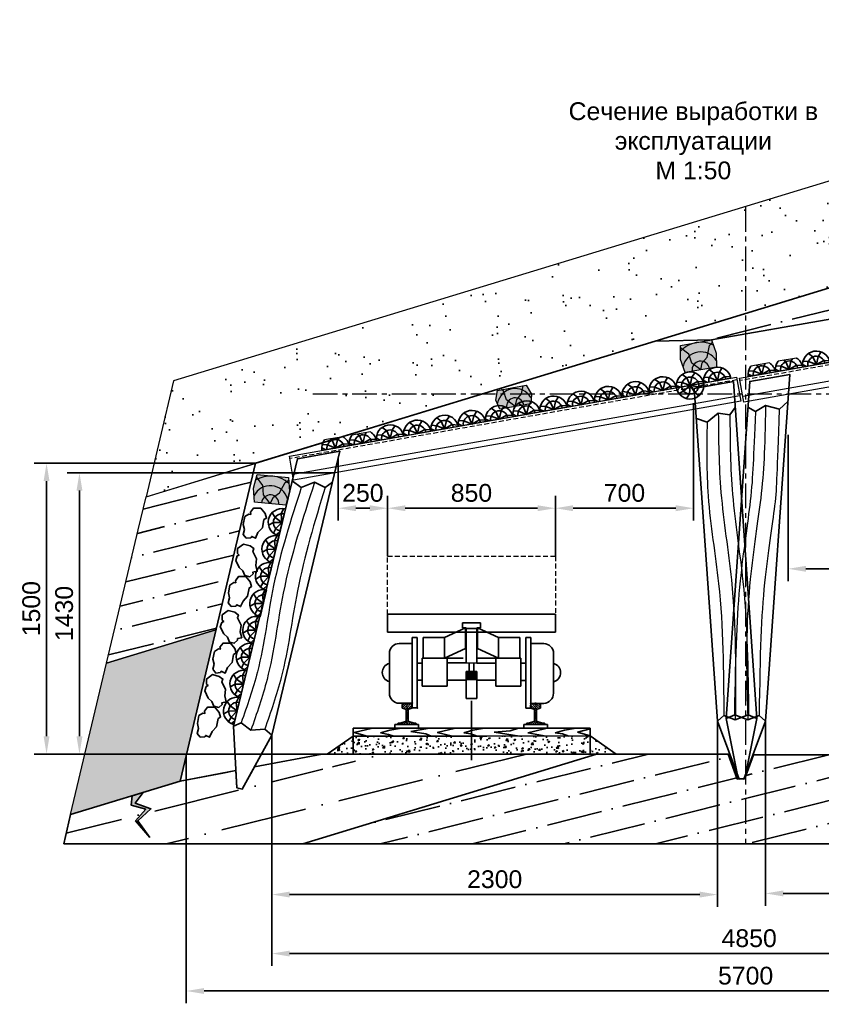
# Model space of a CAD drawing. Header units: inches. Extents: x -1850 to 56, y -982 to 275.
# Drawn here: x -1613.9 to -1532.6, y -651 to -551.3 of the extents above; entities that cross this region are included whole.
import ezdxf

# ---------------------------------------------------------------- set-up
doc = ezdxf.new("R2010")
doc.units = ezdxf.units.IN
doc.header["$MEASUREMENT"] = 0
for name, pattern in [('ACAD_ISO10W100', [18, 12, -3, 0, -3]), ('CENTERX2', [4, 2.5, -0.5, 0.5, -0.5]), ('DASHED', [0.75, 0.5, -0.25])]:
    doc.linetypes.add(name, pattern=pattern)
for name, color, linetype in [('ВАГОН', 7, 'Continuous'), ('Д_Распорка', 7, 'Continuous'), ('МЕТАЛЛ', 4, 'Continuous'), ('ОСЬ', 240, 'ACAD_ISO10W100'), ('РЕЛЬС', 7, 'Continuous'), ('ШПАЛА', 252, 'Continuous')]:
    doc.layers.add(name, color=color, linetype=linetype)
doc.layers.add('Размеры', color=7, linetype='Continuous', lineweight=15)
doc.styles.get("Standard").update_dxf_attribs({"font": 'ARIAL.TTF'})
doc.dimstyles.new('ISO-25', dxfattribs={"dimtxt": 2.5, "dimasz": 2.5, "dimexe": 1.25, "dimexo": 0, "dimtad": 1, "dimdec": 0, "dimtxsty": 'Standard', "dimcen": 2.5, "dimadec": 0, "dimazin": 0, "dimtfac": 1, "dimtdec": 0, "dimtmove": 0, "dimatfit": 3, "dimfxl": 0, "dimarcsym": 0})

# ---------------------------------------------------------------- blocks, each defined once
blk = doc.blocks.new('СВП27 - 2.6м')
at = {"color": 5, "linetype": 'DASHED', "lineweight": 15}
blk.add_line((232.6, -551.648), (180.6, -551.648), dxfattribs=at)
at = {"color": 5, "linetype": 'ByBlock', "lineweight": 15}
blk.add_line((232.6, -553.287), (180.6, -553.287), dxfattribs=at)
blk.add_lwpolyline([(232.6, -553.852), (180.6, -553.852), (180.6, -551.392), (232.6, -551.392)], close=True, dxfattribs=at)
blk = doc.blocks.new('ТТ -1.6-550')
at = {"color": 7}
blk.add_line((768.795, -213.277), (767.74, -213.261), dxfattribs=at)
at = {"layer": 'ВАГОН', "color": 7}
for p, q in [((759.762, -208.33), (759.762, -210.134)), ((759.762, -210.144), (759.762, -208.33)), ((759.762, -208.33), (776.761, -208.33)), ((768.272, -209.204), (767.347, -209.204)), ((767.347, -209.204), (767.347, -209.717)), ((768.263, -209.204), (769.188, -209.204)), ((769.188, -209.204), (769.188, -209.717)), ((776.761, -208.33), (776.761, -210.144)), ((776.761, -210.144), (776.761, -208.339)), ((776.761, -210.144), (759.762, -210.144)), ((765.527, -210.675), (767.668, -209.717)), ((767.347, -209.717), (767.74, -209.717)), ((767.668, -209.699), (767.668, -211.793)), ((767.74, -209.717), (767.74, -213.277)), ((767.74, -209.752), (768.272, -209.752)), ((768.795, -209.752), (768.263, -209.752)), ((769.188, -209.717), (768.795, -209.717)), ((768.795, -209.717), (768.795, -213.277)), ((770.996, -210.684), (768.867, -209.699)), ((768.867, -209.699), (768.867, -211.793)), ((762.762, -210.675), (762.262, -210.675)), ((762.262, -210.675), (762.262, -217.818)), ((762.766, -217.818), (762.766, -210.675)), ((763.371, -210.675), (765.527, -210.675)), ((763.371, -212.769), (763.371, -210.675)), ((765.514, -210.675), (765.514, -212.777)), ((773.153, -210.684), (770.996, -210.684)), ((771.01, -210.684), (771.01, -212.787)), ((773.153, -212.778), (773.153, -210.684)), ((773.757, -217.828), (773.757, -210.684)), ((773.762, -210.684), (774.261, -210.684)), ((774.261, -210.684), (774.261, -217.828)), ((762.262, -211.291), (760.943, -211.291)), ((767.668, -211.793), (765.527, -212.769)), ((768.867, -211.793), (770.996, -212.778)), ((774.261, -211.3), (775.58, -211.3)), ((759.943, -212.291), (759.943, -216.326)), ((762.757, -213.267), (763.262, -213.267)), ((763.27, -212.769), (763.27, -215.601)), ((763.27, -212.776), (763.378, -212.776)), ((767.431, -212.769), (763.371, -212.769)), ((765.79, -215.601), (765.79, -212.769)), ((765.829, -213.261), (767.74, -213.261)), ((768.795, -212.778), (773.153, -212.778)), ((770.733, -215.611), (770.733, -212.778)), ((773.264, -212.782), (773.154, -212.782)), ((773.253, -212.778), (773.253, -215.611)), ((776.58, -212.3), (776.58, -216.335)), ((768.272, -214.132), (767.74, -214.132)), ((767.74, -214.132), (767.74, -216.87)), ((768.02, -213.277), (768.02, -214.166)), ((768.263, -214.132), (768.795, -214.132)), ((768.515, -213.277), (768.515, -214.166)), ((770.694, -213.271), (768.795, -213.271)), ((768.795, -214.132), (768.795, -216.87)), ((773.766, -213.277), (773.262, -213.277)), ((762.757, -215.013), (763.262, -215.013)), ((765.829, -214.986), (767.74, -214.986)), ((770.694, -214.995), (768.795, -214.995)), ((773.766, -215.022), (773.262, -215.022)), ((763.27, -215.601), (765.79, -215.601)), ((773.253, -215.611), (770.733, -215.611)), ((767.74, -216.87), (768.272, -216.87)), ((768.795, -216.87), (768.263, -216.87)), ((760.943, -217.346), (762.262, -217.346)), ((762.262, -217.818), (762.766, -217.818)), ((774.261, -217.828), (773.757, -217.828)), ((775.58, -217.355), (774.261, -217.355))]:
    blk.add_line(p, q, dxfattribs=at)
for centre, radius, start, end in [((760.943, -212.291), 1, 90, 180), ((775.58, -212.3), 1, 0, 90), ((760.182, -214.226), 0.959, 105.46233, 254.53767), ((776.341, -214.235), 0.959, 285.46233, 74.53767), ((760.978, -216.311), 1.035, 180.80202, 268.06345), ((775.545, -216.321), 1.035, 271.93655, 359.19798)]:
    blk.add_arc(centre, radius, start, end, dxfattribs=at)
for p in [(762.262, -217.326), (762.766, -217.818), (774.261, -217.335)]:
    blk.add_point(p, dxfattribs=at)
for points in [[(767.766, -214.166), (768.299, -214.166), (767.766, -215.022), (768.299, -215.022)], [(768.795, -214.166), (768.263, -214.166), (768.795, -215.022), (768.263, -215.022)]]:
    blk.add_solid(points, dxfattribs=at)
at = {"layer": 'Размеры', "color": 7}
blk.add_point((762.262, -217.346), dxfattribs=at)
at = {"layer": 'РЕЛЬС', "color": 7, "linetype": 'Continuous'}
for p, q in [((762.262, -217.346), (761.238, -217.346)), ((775.285, -217.355), (774.261, -217.355))]:
    blk.add_line(p, q, dxfattribs=at)
blk = doc.blocks.new('pfnzu')
at = {"color": 7, "lineweight": 0}
blk.add_line((142694.1, -82404), (142694.1, -82544.3), dxfattribs=at)
at = {"layer": 'Д_Распорка', "color": 253}
for p, q in [((142679.9, -82432.8), (142686.9, -82404.5)), ((142654.7, -82457.4), (142634.8, -82439)), ((142694.1, -82474.1), (142654.7, -82457.4)), ((142694.1, -82474.1), (142679.9, -82432.8)), ((142652.6, -82484.3), (142632.2, -82504.2)), ((142694.1, -82474.1), (142652.6, -82484.3)), ((142671.5, -82511.2), (142664.9, -82537.2)), ((142694.1, -82474.1), (142671.5, -82511.2)), ((142694.1, -82524.6), (142681.4, -82542.8))]:
    blk.add_line(p, q, dxfattribs=at)
at = {"layer": 'Д_Распорка', "color": 7}
blk.add_arc((142695.6, -82474.1), 70.2, 91.2316, 268.7684, dxfattribs=at)
at = {"layer": 'Д_Распорка', "color": 253}
blk.add_arc((142695.6, -82474.1), 44.2, 91.9563, 268.0437, dxfattribs=at)
blk = doc.blocks.new('Левая стойка')
at = {"color": 22}
for points in [[(90.348, -628.209), (89.764, -628.21), (88, -622.216), (88, -594.365), (92, -592.631), (91.997, -622.206), (90.348, -628.209)], [(88, -596.665), (89.063, -597.098), (90.256, -596.273), (91.412, -596.532), (92, -595.836)], [(88, -622.216), (88.677, -621.695), (89.803, -622.219), (91.146, -621.796), (92, -622.216)]]:
    blk.add_lwpolyline(points, dxfattribs=at)
at = {"color": 22, "linetype": 'ByBlock', "lineweight": 15}
for points in [[(90.256, -596.273), (89.769, -607.93), (90.203, -616.827), (89.803, -622.219)], [(91.412, -596.532), (91.12, -607.389), (91.554, -616.286), (91.146, -621.796)], [(89.063, -597.098), (88.643, -607.406), (89.077, -616.303), (88.677, -621.695)]]:
    blk.add_spline(points, degree=3, dxfattribs=at)
blk = doc.blocks.new('средняя стйка правая')
at = {"color": 22}
for points in [[(197.055, -638.84), (196.472, -638.882), (194.291, -633.016), (191.934, -599.312), (195.896, -598.616), (198.282, -632.737), (197.055, -638.84)], [(192.148, -602.36), (193.238, -602.717), (194.371, -601.812), (195.542, -601.989), (196.08, -601.254)], [(194.291, -633.016), (194.931, -632.45), (196.09, -632.894), (197.401, -632.378), (198.282, -632.737)]]:
    blk.add_lwpolyline(points, dxfattribs=at)
at = {"color": 22, "linetype": 'ByBlock', "lineweight": 15}
for points in [[(194.371, -601.812), (194.641, -609.854), (195.694, -618.699), (196.09, -632.894)], [(193.238, -602.717), (193.342, -610.221), (194.396, -619.066), (194.931, -632.45)], [(195.542, -601.989), (195.812, -610.031), (196.865, -618.877), (197.44, -632.363)]]:
    blk.add_spline(points, degree=3, dxfattribs=at)
blk = doc.blocks.new('Средняя стойка левая')
at = {"color": 22}
for points in [[(193.456, -638.916), (194.04, -638.958), (196.221, -633.092), (198.682, -597.961), (194.622, -598.677), (192.23, -632.813), (193.456, -638.916)], [(198.489, -600.715), (197.631, -601.477), (196.231, -601.099), (195.227, -601.728), (194.441, -601.269)], [(196.221, -633.092), (195.581, -632.526), (194.422, -632.97), (193.111, -632.454), (192.23, -632.813)]]:
    blk.add_lwpolyline(points, dxfattribs=at)
at = {"color": 22, "linetype": 'ByBlock', "lineweight": 15}
for points, knots in [([(195.227, -601.728), (194.965, -606.524), (195.004, -609.402), (193.398, -619.405), (193.187, -625.89), (193.072, -632.439)], [0, 0, 0, 0, 10.861197, 19.768941, 30.31915, 30.31915, 30.31915, 30.31915]), ([(196.231, -601.099), (196.141, -605.729), (196.03, -609.247), (194.403, -619.377), (194.205, -625.993), (194.422, -632.97)], [0, 0, 0, 0, 10.861197, 19.768941, 30.707264, 30.707264, 30.707264, 30.707264]), ([(197.623, -601.475), (197.325, -608.215), (197.484, -609.773), (195.859, -619.549), (195.669, -625.991), (195.581, -632.526)], [0, 0, 0, 0, 10.317044, 19.224788, 29.640794, 29.640794, 29.640794, 29.640794])]:
    blk.add_open_spline(points, degree=3, knots=knots, dxfattribs=at)
blk = doc.blocks.new('Р24')
at = {"color": 7}
blk.add_lwpolyline([(-20.5, 65.1), (-4.9, 65.5), (10.7, 65.1)], dxfattribs=at)
at = {"layer": 'МЕТАЛЛ', "color": 7}
for p, q in [((-30.4, 53.5), (-18.8, 65.1)), ((-30.4, 44.2), (-30.4, 54.9)), ((-29.8, 42.6), (-7, 65.5)), ((-21.5, 39.5), (-4.9, 56.1)), ((-4.9, 56.1), (4.3, 65.3)), ((-4.9, 44.7), (14.6, 64.2)), ((-4.9, 33.2), (20.1, 58.2)), ((20.6, 44.2), (20.6, 54.9)), ((-12.9, 36.7), (-28.6, 41.8)), ((-12.9, 36.7), (-4.9, 44.7)), ((-10, 28.1), (-4.9, 33.2)), ((-10, -22.3), (-10, 32.7)), ((-10, 16.7), (-4.9, 21.8)), ((-10, 5.2), (-4.9, 10.3)), ((-4.9, 21.8), (0.2, 26.9)), ((-4.9, 10.3), (0.2, 15.4)), ((-4.9, -1.1), (0.2, 4)), ((0.2, -22.3), (0.2, 32.7)), ((3.2, 36.7), (18.9, 41.8)), ((13.4, 40), (20.6, 47.3)), ((-52.5, -38.8), (-52.5, -39.8)), ((-50.8, -41.5), (41, -41.5)), ((-49.5, -35.5), (-35.4, -33.6)), ((-45.2, -41.5), (-37.7, -33.9)), ((-35.4, -33.6), (-12.9, -26.3)), ((-33.7, -41.5), (-21.4, -29.1)), ((-22.3, -41.5), (-4.9, -24)), ((-10.8, -41.5), (-4.9, -35.5)), ((-10, -6.2), (-4.9, -1.1)), ((-10, -17.7), (-4.9, -12.6)), ((-4.9, -12.6), (0.2, -7.5)), ((-4.9, -24), (0.2, -18.9)), ((-4.9, -35.5), (4, -26.6)), ((0.6, -41.5), (12.7, -29.4)), ((25.6, -33.6), (3.2, -26.3)), ((12, -41.5), (21.3, -32.2)), ((23.5, -41.5), (30.7, -34.3)), ((39.8, -35.5), (25.6, -33.6)), ((34.9, -41.5), (40.7, -35.7)), ((42.7, -38.8), (42.7, -39.8))]:
    blk.add_line(p, q, dxfattribs=at)
for centre, radius, start, end in [((-20.2, 54.9), 10.2, 91.7413, 180), ((10.4, 54.9), 10.2, 0, 88.2587), ((-27.8, 44.2), 2.55, 180, 252), ((-14.2, 32.7), 4.25, 0, 72), ((4.5, 32.7), 4.25, 108, 180), ((18.1, 44.2), 2.55, 288, 360), ((-49.1, -38.8), 3.4, 97.44, 180), ((-50.8, -39.8), 1.7, 180, 270), ((-14.2, -22.3), 4.25, 288, 360), ((4.5, -22.3), 4.25, 180, 252), ((39.3, -38.8), 3.4, 0, 82.56), ((41, -39.8), 1.7, 270, 0)]:
    blk.add_arc(centre, radius, start, end, dxfattribs=at)
at = {"layer": 'ОСЬ', "color": 7}
blk.add_line((-4.9, -42.7), (-4.9, 69.3), dxfattribs=at)
blk = doc.blocks.new('Колея 600')
at = {"layer": 'РЕЛЬС', "linetype": 'Continuous'}
h = blk.add_hatch(dxfattribs=at)
h.set_pattern_fill('AR-CONC', scale=12, style=0)
h.paths.add_polyline_path([(1477.9, 8.3), (13.1, 8.3), (145.5, 98.3), (1345.5, 101)])
for p, q in [((744.8, 278.4), (744.8, -22.2)), ((284.8, 115), (324.9, 107.4)), ((324.9, 107.4), (352, 98.3)), ((513.8, 110.3), (541.5, 98.3)), ((705.8, 115), (742, 111.2)), ((742, 111.2), (774.1, 98.3)), ((1030.2, 115), (1124.1, 98.3)), ((1169.5, 115), (1205.7, 111.2)), ((1205.7, 111.2), (1237.8, 98.3))]:
    blk.add_line(p, q)
at = {"layer": 'РЕЛЬС', "color": 0, "linetype": 'Continuous'}
for p, q in [((356.7, 140.7), (356.7, 158)), ((356.7, 158), (477, 158)), ((477, 158), (477, 140.7)), ((1009.8, 140.7), (1009.8, 158)), ((1009.8, 158), (1130.1, 158)), ((1130.1, 158), (1130.1, 140.7))]:
    blk.add_line(p, q, dxfattribs=at)
at = {"layer": 'РЕЛЬС', "color": 7, "linetype": 'Continuous'}
blk.add_lwpolyline([(1477.9, 8.3), (13.1, 8.3), (145.5, 98.3), (1345.5, 101), (1477.9, 8.3)], dxfattribs=at)
at = {"layer": 'ШПАЛА', "color": 0}
for p, q in [((145.5, 140), (145.5, 8.3)), ((145.5, 140), (1345.5, 139.7)), ((243.7, 138.7), (150.7, 117.3)), ((150.7, 117.3), (216, 98.3)), ((331.2, 128.8), (284.8, 115)), ((390.5, 138.7), (331.2, 128.8)), ((484.7, 130.4), (437.6, 122.2)), ((437.6, 122.2), (513.8, 110.3)), ((531.9, 138.7), (484.7, 130.4)), ((664.6, 138.7), (571.7, 117.3)), ((571.7, 117.3), (649.1, 98.3)), ((752.2, 128.8), (705.8, 115)), ((811.4, 138.7), (752.2, 128.8)), ((815.6, 98.3), (1345.5, 101)), ((940.1, 126.3), (860.3, 118.9)), ((860.3, 118.9), (988.5, 98.3)), ((982.9, 138.7), (940.1, 126.3)), ((1066.4, 123.9), (1030.2, 115)), ((1128.3, 138.7), (1066.4, 123.9)), ((1215.9, 128.8), (1169.5, 115)), ((1275.1, 138.7), (1215.9, 128.8)), ((1345.5, 135.5), (1281.4, 119.2)), ((1281.4, 119.2), (1345.5, 101)), ((1345.5, 5.6), (1345.5, 139.7)), ((145.5, 98.3), (823.1, 98.3)), ((145.5, 8.3), (1477.9, 8.3))]:
    blk.add_line(p, q, dxfattribs=at)
blk.add_blockref('Р24', (423.6, 199.4))
at = {"xscale": -1}
blk.add_blockref('Р24', (1064.8, 199.4), dxfattribs=at)
blk = doc.blocks.new('*D221')
at = {"color": 0, "linetype": 'ByBlock', "lineweight": -2}
for p, q in [((-1545.65, -590.198), (-1545.65, -602.078)), ((-1559.656, -605.691), (-1559.656, -599.578)), ((-1557.856, -600.828), (-1547.45, -600.828))]:
    blk.add_line(p, q, dxfattribs=at)
at = {"color": 0, "linetype": 'ByBlock'}
for points in [[(-1557.856, -600.528), (-1557.856, -601.128), (-1559.656, -600.828)], [(-1547.45, -600.528), (-1547.45, -601.128), (-1545.65, -600.828)]]:
    blk.add_solid(points, dxfattribs=at)
at = {"layer": 'Defpoints', "color": 0, "linetype": 'ByBlock'}
for p in [(-1545.65, -590.198), (-1545.65, -600.828), (-1559.656, -605.691)]:
    blk.add_point(p, dxfattribs=at)
at = {"color": 0, "linetype": 'ByBlock', "lineweight": 15, "insert": (-1552.653, -599.284), "char_height": 1.8, "attachment_point": 5}
blk.add_mtext('700', dxfattribs=at)
blk = doc.blocks.new('*D222')
at = {"color": 0, "linetype": 'ByBlock', "lineweight": -2}
for p, q in [((-1576.655, -605.691), (-1576.655, -599.578)), ((-1559.656, -605.691), (-1559.656, -599.578)), ((-1561.456, -600.828), (-1574.855, -600.828))]:
    blk.add_line(p, q, dxfattribs=at)
at = {"color": 0, "linetype": 'ByBlock'}
for points in [[(-1574.855, -600.528), (-1574.855, -601.128), (-1576.655, -600.828)], [(-1561.456, -600.528), (-1561.456, -601.128), (-1559.656, -600.828)]]:
    blk.add_solid(points, dxfattribs=at)
at = {"layer": 'Defpoints', "color": 0, "linetype": 'ByBlock'}
for p in [(-1576.655, -600.828), (-1576.655, -605.691), (-1559.656, -605.691)]:
    blk.add_point(p, dxfattribs=at)
at = {"color": 0, "linetype": 'ByBlock', "lineweight": 15, "insert": (-1568.156, -599.284), "char_height": 1.8, "attachment_point": 5}
blk.add_mtext('850', dxfattribs=at)
blk = doc.blocks.new('*D211')
at = {"color": 0, "linetype": 'ByBlock', "lineweight": -2}
for p, q in [((-1581.655, -595.703), (-1581.655, -602.078)), ((-1576.655, -604.631), (-1576.655, -599.578)), ((-1578.455, -600.828), (-1579.855, -600.828))]:
    blk.add_line(p, q, dxfattribs=at)
at = {"color": 0, "linetype": 'ByBlock'}
for points in [[(-1579.855, -600.528), (-1579.855, -601.128), (-1581.655, -600.828)], [(-1578.455, -600.528), (-1578.455, -601.128), (-1576.655, -600.828)]]:
    blk.add_solid(points, dxfattribs=at)
at = {"layer": 'Defpoints', "color": 0, "linetype": 'ByBlock'}
for p in [(-1581.655, -595.703), (-1581.655, -600.828), (-1576.655, -604.631)]:
    blk.add_point(p, dxfattribs=at)
at = {"color": 0, "linetype": 'ByBlock', "lineweight": 15, "insert": (-1579.155, -599.284), "char_height": 1.8, "attachment_point": 5}
blk.add_mtext('250', dxfattribs=at)
blk = doc.blocks.new('*D212')
at = {"color": 0, "linetype": 'ByBlock', "lineweight": -2}
for p, q in [((-1536.066, -593.387), (-1536.066, -608.216)), ((-1522.066, -602.234), (-1522.066, -608.216)), ((-1523.866, -606.966), (-1534.266, -606.966))]:
    blk.add_line(p, q, dxfattribs=at)
at = {"color": 0}
for points in [[(-1534.266, -606.666), (-1534.266, -607.266), (-1536.066, -606.966)], [(-1523.866, -606.666), (-1523.866, -607.266), (-1522.066, -606.966)]]:
    blk.add_solid(points, dxfattribs=at)
at = {"layer": 'Defpoints', "color": 0}
for p in [(-1536.066, -593.387), (-1522.066, -602.234), (-1536.066, -606.966)]:
    blk.add_point(p, dxfattribs=at)
at = {"color": 0, "insert": (-1529.066, -605.422), "char_height": 1.8, "attachment_point": 5}
blk.add_mtext('700', dxfattribs=at)
blk = doc.blocks.new('pfnzu 2')
at = {"color": 7, "lineweight": 0}
for p, q in [((-92.146, -593.903), (-94.052, -593.903)), ((-91.696, -594.903), (-94.502, -594.903))]:
    blk.add_line(p, q, dxfattribs=at)
at = {"layer": 'Д_Распорка', "color": 253}
for p, q in [((-93.303, -594.074), (-93.469, -593.903)), ((-92.765, -594.116), (-92.568, -593.903)), ((-94.109, -594.903), (-94.473, -594.651)), ((-93.84, -594.452), (-94.361, -594.319)), ((-93.099, -594.903), (-93.84, -594.452)), ((-93.099, -594.903), (-93.303, -594.074)), ((-93.099, -594.903), (-92.765, -594.116)), ((-93.099, -594.903), (-92.273, -594.62)), ((-92.273, -594.62), (-91.707, -594.759))]:
    blk.add_line(p, q, dxfattribs=at)
at = {"layer": 'Д_Распорка', "color": 7}
for start, end in [(132.76087, 178.7684), (1.2316, 47.23913)]:
    blk.add_arc((-93.099, -594.933), 1.403, start, end, dxfattribs=at)
at = {"layer": 'Д_Распорка', "color": 253}
blk.add_arc((-93.099, -594.933), 0.883, 1.95631, 178.04369, dxfattribs=at)
blk = doc.blocks.new('*D215')
at = {"color": 0, "linetype": 'ByBlock', "lineweight": -2}
for p, q in [((-1483.701, -619.071), (-1483.701, -650.988)), ((-1597.051, -625.823), (-1597.051, -650.988)), ((-1595.251, -649.738), (-1485.501, -649.738))]:
    blk.add_line(p, q, dxfattribs=at)
at = {"color": 0, "linetype": 'ByBlock'}
for points in [[(-1595.251, -649.438), (-1595.251, -650.038), (-1597.051, -649.738)], [(-1485.501, -649.438), (-1485.501, -650.038), (-1483.701, -649.738)]]:
    blk.add_solid(points, dxfattribs=at)
at = {"layer": 'Defpoints', "color": 0, "linetype": 'ByBlock'}
for p in [(-1483.701, -619.071), (-1597.051, -625.823), (-1483.701, -649.738)]:
    blk.add_point(p, dxfattribs=at)
at = {"color": 0, "linetype": 'ByBlock', "lineweight": 15, "insert": (-1540.376, -648.194), "char_height": 1.8, "attachment_point": 5}
blk.add_mtext('5700', dxfattribs=at)
blk = doc.blocks.new('*D216')
at = {"color": 0, "linetype": 'ByBlock', "lineweight": -2}
for p, q in [((-1491.659, -618.205), (-1491.659, -641.101)), ((-1538.367, -622.401), (-1538.367, -641.101)), ((-1493.459, -639.851), (-1536.567, -639.851))]:
    blk.add_line(p, q, dxfattribs=at)
at = {"color": 0, "linetype": 'ByBlock'}
for points in [[(-1536.567, -639.551), (-1536.567, -640.151), (-1538.367, -639.851)], [(-1493.459, -639.551), (-1493.459, -640.151), (-1491.659, -639.851)]]:
    blk.add_solid(points, dxfattribs=at)
at = {"layer": 'Defpoints', "color": 0, "linetype": 'ByBlock'}
for p in [(-1491.659, -618.205), (-1538.367, -622.401), (-1538.367, -639.851)]:
    blk.add_point(p, dxfattribs=at)
at = {"color": 0, "linetype": 'ByBlock', "lineweight": 15, "insert": (-1515.013, -638.307), "char_height": 1.8, "attachment_point": 5}
blk.add_mtext('2350', dxfattribs=at)
blk = doc.blocks.new('*D217')
at = {"color": 0, "linetype": 'ByBlock', "lineweight": -2}
for p, q in [((-1543.225, -622.401), (-1543.225, -641.219)), ((-1588.375, -623.835), (-1588.375, -641.219)), ((-1545.025, -639.969), (-1586.575, -639.969))]:
    blk.add_line(p, q, dxfattribs=at)
at = {"color": 0, "linetype": 'ByBlock'}
for points in [[(-1586.575, -639.669), (-1586.575, -640.269), (-1588.375, -639.969)], [(-1545.025, -639.669), (-1545.025, -640.269), (-1543.225, -639.969)]]:
    blk.add_solid(points, dxfattribs=at)
at = {"layer": 'Defpoints', "color": 0, "linetype": 'ByBlock'}
for p in [(-1543.225, -622.401), (-1588.375, -623.835), (-1588.375, -639.969)]:
    blk.add_point(p, dxfattribs=at)
at = {"color": 0, "linetype": 'ByBlock', "lineweight": 15, "insert": (-1565.8, -638.425), "char_height": 1.8, "attachment_point": 5}
blk.add_mtext('2300', dxfattribs=at)
blk = doc.blocks.new('*D208')
at = {"color": 0, "linetype": 'ByBlock', "lineweight": -2}
for p, q in [((-1491.659, -620.507), (-1491.659, -647.196)), ((-1588.375, -623.835), (-1588.375, -647.196)), ((-1586.575, -645.946), (-1493.459, -645.946))]:
    blk.add_line(p, q, dxfattribs=at)
at = {"color": 0, "linetype": 'ByBlock'}
for points in [[(-1586.575, -645.646), (-1586.575, -646.246), (-1588.375, -645.946)], [(-1493.459, -645.646), (-1493.459, -646.246), (-1491.659, -645.946)]]:
    blk.add_solid(points, dxfattribs=at)
at = {"layer": 'Defpoints', "color": 0, "linetype": 'ByBlock'}
for p in [(-1491.659, -620.507), (-1588.375, -623.835), (-1491.659, -645.946)]:
    blk.add_point(p, dxfattribs=at)
at = {"color": 0, "linetype": 'ByBlock', "lineweight": 15, "insert": (-1540.017, -644.401), "char_height": 1.8, "attachment_point": 5}
blk.add_mtext('4850', dxfattribs=at)
blk = doc.blocks.new('*D218')
at = {"color": 0, "linetype": 'ByBlock', "lineweight": -2}
for p, q in [((-1582.024, -597.245), (-1609.122, -597.245)), ((-1607.872, -623.934), (-1607.872, -599.045)), ((-1583.294, -625.734), (-1609.122, -625.734))]:
    blk.add_line(p, q, dxfattribs=at)
at = {"color": 0, "linetype": 'ByBlock'}
for points in [[(-1608.172, -599.045), (-1607.572, -599.045), (-1607.872, -597.245)], [(-1608.172, -623.934), (-1607.572, -623.934), (-1607.872, -625.734)]]:
    blk.add_solid(points, dxfattribs=at)
at = {"layer": 'Defpoints', "color": 0, "linetype": 'ByBlock'}
for p in [(-1607.872, -597.245), (-1582.024, -597.245), (-1583.294, -625.734)]:
    blk.add_point(p, dxfattribs=at)
at = {"color": 0, "linetype": 'ByBlock', "lineweight": 15, "insert": (-1609.417, -611.49), "char_height": 1.8, "attachment_point": 5, "rotation": 90}
blk.add_mtext('1430', dxfattribs=at)
blk = doc.blocks.new('*D219')
at = {"color": 0, "linetype": 'ByBlock', "lineweight": -2}
for p, q in [((-1590.034, -596.273), (-1612.455, -596.273)), ((-1611.205, -623.934), (-1611.205, -598.073)), ((-1582.791, -625.734), (-1612.455, -625.734))]:
    blk.add_line(p, q, dxfattribs=at)
at = {"color": 0, "linetype": 'ByBlock'}
for points in [[(-1611.505, -598.073), (-1610.905, -598.073), (-1611.205, -596.273)], [(-1611.505, -623.934), (-1610.905, -623.934), (-1611.205, -625.734)]]:
    blk.add_solid(points, dxfattribs=at)
at = {"layer": 'Defpoints', "color": 0, "linetype": 'ByBlock'}
for p in [(-1611.205, -596.273), (-1590.034, -596.273), (-1582.791, -625.734)]:
    blk.add_point(p, dxfattribs=at)
at = {"color": 0, "linetype": 'ByBlock', "lineweight": 15, "insert": (-1612.749, -611.003), "char_height": 1.8, "attachment_point": 5, "rotation": 90}
blk.add_mtext('1500', dxfattribs=at)
blk = doc.blocks.new('S ш.бруса')
at = {"linetype": 'ByBlock', "lineweight": 15}
blk.add_hatch(color=254, dxfattribs=at).paths.add_polyline_path([(3323.214, -1143.742), (3323.447, -1142.342), (3326.647, -1142.342), (3326.88, -1143.742), (3326.647, -1145.142), (3323.447, -1145.142)])
at = {"color": 7, "linetype": 'ByBlock', "lineweight": 15}
for points in [[(3323.214, -1143.742), (3323.447, -1142.342), (3326.647, -1142.342), (3326.88, -1143.742), (3326.647, -1145.142), (3323.447, -1145.142), (3323.214, -1143.742)], [(3325.047, -1145.142), (3324.281, -1144.319), (3324.13, -1143.38), (3323.408, -1142.575)], [(3325.047, -1145.142), (3325.314, -1144.471), (3325.891, -1143.975), (3326.34, -1142.862), (3326.688, -1142.591)]]:
    blk.add_lwpolyline(points, dxfattribs=at)
for radius, start, end in [(2.8, 52.7386, 127.2614), (1.824, 20.62921, 159.37079), (0.883, 0, 180)]:
    blk.add_arc((3325.047, -1145.142), radius, start, end, dxfattribs=at)
blk = doc.blocks.new('Расклинка')
at = {"linetype": 'ByBlock', "lineweight": 15}
blk.add_hatch(color=254, dxfattribs=at).paths.add_polyline_path([(-85.966, -572.832), (-85.628, -571.866), (-82.668, -571.866), (-82.299, -572.832), (-82.533, -573.798), (-85.733, -573.798)])
at = {"color": 7, "linetype": 'ByBlock', "lineweight": 15}
for points in [[(-85.966, -572.832), (-85.628, -571.866), (-82.668, -571.866), (-82.299, -572.832), (-82.533, -573.798), (-85.733, -573.798), (-85.966, -572.832)], [(-84.133, -573.798), (-84.898, -572.975), (-85.049, -572.036), (-85.201, -571.866)], [(-84.133, -573.798), (-83.866, -573.127), (-83.289, -572.631), (-82.98, -571.866)]]:
    blk.add_lwpolyline(points, dxfattribs=at)
for radius, start, end in [(1.824, 20.62921, 159.37079), (0.883, 0, 180)]:
    blk.add_arc((-84.133, -573.798), radius, start, end, dxfattribs=at)

msp = doc.modelspace()

# ---------------------------------------------------------------- hatches: boundary and pattern name
h = msp.add_hatch()
h.set_pattern_fill('AR-SAND', color=256, scale=0.1, angle=315, style=0)
h.set_pattern_definition([(352.5, (-285413.106, 280094.1656), (3.34753489, 3.573813487), [0, -3.8608, 0, -4.318, 0, -4.1275]), (322.5, (-285413.106, 280094.1656), (8.24732851, 1.89010928), [0, -2.0828, 0, -3.4798, 0, -1.3335]), (282.5, (-285415.315, 280096.3747), (5.60332312, -5.58299826), [0, -1.27, 0, -4.572, 0, -5.969]), (272.5, (-285415.315, 280096.375), (6.97550782, -3.82281109), [0, -0.635, 0, -2.9972, 0, -3.429])])
h.paths.add_polyline_path([(-1601.117, -599.661), (-1477.564, -561.887), (-1478.281, -551.331), (-1598.332, -587.936)])
h = msp.add_hatch()
h.set_pattern_fill('ANSI36', color=256, scale=18, angle=329, style=0)
h.set_pattern_definition([(14, (-1728.454, 12.5707), (3.276215, 3.135733), [5.625, -1.125, 0, -1.125])])
h.paths.add_polyline_path([(-1477.564, -561.887), (-1476.523, -577.207), (-1486.342, -580.209), (-1486.649, -575.686), (-1515.881, -579.851), (-1531.439, -581.613), (-1543.827, -583.775), (-1549.536, -583.894)])
h = msp.add_hatch()
h.set_pattern_fill('ANSI36', color=256, scale=18, angle=329, style=0)
h.set_pattern_definition([(14, (-1737.4887, 9.8125), (3.276215, 3.135733), [5.625, -1.125, 0, -1.125])])
h.paths.add_polyline_path([(-1601.117, -599.661), (-1590.034, -596.273), (-1594.04, -613.136), (-1605.123, -616.525), (-1603.573, -609.999), (-1601.918, -603.031)])
h = msp.add_hatch()
h.set_pattern_fill('ANSI36', color=256, scale=18, angle=329, style=0)
h.set_pattern_definition([(14, (-1445.4493, 12.5707), (3.276215, 3.135733), [5.625, -1.125, 0, -1.125])])
h.paths.add_polyline_path([(-1585.254, -634.832), (-1555.494, -625.734), (-1542.16, -625.734), (-1541.218, -628.267), (-1540.461, -628.225), (-1539.568, -625.823), (-1521.997, -625.823), (-1490.875, -620.37), (-1489.539, -624.063), (-1488.947, -624.022), (-1488.088, -619.879), (-1483.701, -619.071), (-1484.719, -604.096), (-1474.9, -601.094), (-1472.607, -634.832), (-1500.258, -634.832), (-1518.432, -634.832), (-1544.776, -634.832)])
for color, points in [(253, [(-1605.123, -616.525), (-1594.04, -613.136), (-1597.685, -628.492), (-1597.712, -628.492), (-1608.769, -631.874)]), (256, [(-1600.727, -634.186), (-1601.965, -632.485), (-1600.634, -631.288), (-1602.216, -630.719), (-1601.418, -629.624), (-1602.538, -629.965), (-1602.622, -630.902), (-1601.164, -631.328), (-1602.188, -632.489)])]:
    msp.add_hatch(color=color).paths.add_polyline_path(points)
h = msp.add_hatch()
h.set_pattern_fill('ANSI36', color=256, scale=1.1, angle=329, style=0)
h.set_pattern_definition([(14, (-285459.1147, 280081.285), (5.085413972, 4.86735421), [8.73125, -1.74625, 0, -1.74625])])
h.paths.add_polyline_path([(-1583.294, -625.734), (-1583.196, -627.614), (-1582.628, -627.749), (-1581.52, -625.734), (-1555.494, -625.734), (-1585.254, -634.832), (-1609.472, -634.832), (-1608.769, -631.874), (-1597.712, -628.492)])

# ---------------------------------------------------------------- linework, layer by layer
at = {"color": 7, "linetype": 'CENTERX2', "lineweight": 15}
for p, q in [((-1540.376, -570.315), (-1540.376, -634.832)), ((-1485.726, -589.276), (-1584.383, -589.276))]:
    msp.add_line(p, q, dxfattribs=at)
at = {"color": 5, "linetype": 'ByBlock', "lineweight": 15}
for p, q in [((-1586.599, -595.554), (-1541.297, -587.566)), ((-1541.297, -587.566), (-1540.87, -589.989)), ((-1540.968, -589.432), (-1586.269, -597.42)), ((-1540.87, -589.989), (-1586.171, -597.977)), ((-1586.171, -597.977), (-1586.599, -595.554))]:
    msp.add_line(p, q, dxfattribs=at)
at = {"color": 5, "linetype": 'DASHED', "lineweight": 15}
msp.add_line((-1541.253, -587.818), (-1586.554, -595.806), dxfattribs=at)
at = {"color": 7, "lineweight": 0}
for points in [[(-1478.281, -551.331), (-1598.332, -587.936), (-1601.117, -599.661), (-1601.117, -599.661), (-1601.117, -599.661)], [(-1601.117, -599.661), (-1477.564, -561.887)], [(-1601.117, -599.661), (-1590.034, -596.273), (-1590.034, -596.273), (-1590.034, -596.273), (-1590.034, -596.273), (-1590.034, -596.273), (-1590.034, -596.273), (-1590.034, -596.273), (-1590.034, -596.273), (-1590.034, -596.273), (-1590.034, -596.273), (-1590.034, -596.273), (-1590.034, -596.273), (-1590.034, -596.273), (-1590.034, -596.273), (-1590.034, -596.273), (-1590.034, -596.273), (-1594.04, -613.136), (-1605.123, -616.525), (-1603.573, -609.999), (-1603.573, -609.999), (-1603.573, -609.999), (-1603.573, -609.999), (-1601.918, -603.031), (-1601.117, -599.661)], [(-1605.123, -616.525), (-1594.04, -613.136), (-1594.04, -613.136), (-1594.04, -613.136), (-1594.04, -613.136), (-1594.04, -613.136), (-1594.04, -613.136), (-1594.04, -613.136), (-1597.685, -628.492), (-1597.712, -628.492), (-1608.769, -631.874), (-1608.769, -631.874), (-1608.769, -631.874), (-1608.769, -631.874), (-1605.123, -616.525), (-1605.123, -616.525), (-1605.123, -616.525), (-1605.123, -616.525)]]:
    msp.add_lwpolyline(points, dxfattribs=at)
for points in [[(-1477.564, -561.887), (-1476.523, -577.207), (-1486.342, -580.209), (-1486.649, -575.686), (-1515.881, -579.851), (-1531.439, -581.613), (-1543.827, -583.775), (-1549.536, -583.894), (-1477.564, -561.887), (-1477.564, -561.887)], [(-1531.439, -581.613), (-1543.827, -583.775), (-1543.827, -583.775), (-1543.827, -583.775), (-1549.536, -583.894), (-1590.035, -596.277), (-1597.685, -628.492), (-1592.032, -627.405)], [(-1590.521, -603.819), (-1590.975, -603.863), (-1591.287, -603.477), (-1591.159, -602.975), (-1591.271, -602.467), (-1591.11, -601.682), (-1590.725, -601.42), (-1590.517, -601.455), (-1590.559, -601.238), (-1590.248, -600.825), (-1589.499, -600.825), (-1589.063, -601.37), (-1588.921, -601.822), (-1589.179, -601.987), (-1589.333, -602.81), (-1589.788, -603.299), (-1590.029, -603.869), (-1590.424, -603.682), (-1590.521, -603.819)], [(-1585.254, -634.832), (-1555.494, -625.734), (-1542.16, -625.734), (-1541.218, -628.267), (-1540.461, -628.225), (-1539.568, -625.823), (-1521.997, -625.823), (-1490.875, -620.37), (-1489.539, -624.063), (-1488.947, -624.022), (-1488.088, -619.879), (-1483.701, -619.071), (-1484.719, -604.096), (-1474.9, -601.094), (-1472.607, -634.832), (-1500.258, -634.832), (-1518.432, -634.832), (-1544.776, -634.832), (-1585.254, -634.832)], [(-1590.289, -607.471), (-1590.627, -607.777), (-1591.107, -607.654), (-1591.304, -607.175), (-1591.697, -606.834), (-1592.036, -606.108), (-1591.884, -605.668), (-1591.696, -605.572), (-1591.859, -605.423), (-1591.856, -604.906), (-1591.255, -604.459), (-1590.58, -604.636), (-1590.196, -604.914), (-1590.305, -605.2), (-1589.937, -605.953), (-1590.011, -606.616), (-1589.864, -607.218), (-1590.292, -607.304), (-1590.289, -607.471)], [(-1592.032, -610.75), (-1592.487, -610.794), (-1592.798, -610.408), (-1592.671, -609.906), (-1592.783, -609.398), (-1592.621, -608.613), (-1592.237, -608.351), (-1592.029, -608.386), (-1592.071, -608.169), (-1591.76, -607.756), (-1591.01, -607.756), (-1590.575, -608.301), (-1590.432, -608.753), (-1590.69, -608.918), (-1590.845, -609.741), (-1591.299, -610.23), (-1591.541, -610.8), (-1591.936, -610.613), (-1592.032, -610.75)], [(-1591.853, -614.204), (-1592.191, -614.51), (-1592.671, -614.387), (-1592.868, -613.908), (-1593.261, -613.567), (-1593.6, -612.84), (-1593.449, -612.4), (-1593.26, -612.305), (-1593.424, -612.155), (-1593.421, -611.638), (-1592.819, -611.191), (-1592.144, -611.369), (-1591.76, -611.647), (-1591.869, -611.933), (-1591.502, -612.686), (-1591.575, -613.349), (-1591.429, -613.951), (-1591.857, -614.037), (-1591.853, -614.204)], [(-1593.597, -617.482), (-1594.051, -617.526), (-1594.363, -617.141), (-1594.235, -616.639), (-1594.347, -616.131), (-1594.186, -615.346), (-1593.801, -615.083), (-1593.593, -615.119), (-1593.635, -614.901), (-1593.324, -614.488), (-1592.575, -614.489), (-1592.139, -615.033), (-1591.997, -615.486), (-1592.255, -615.65), (-1592.409, -616.474), (-1592.864, -616.962), (-1593.105, -617.532), (-1593.5, -617.346), (-1593.597, -617.482)], [(-1593.429, -620.701), (-1593.767, -621.007), (-1594.247, -620.884), (-1594.444, -620.405), (-1594.838, -620.064), (-1595.176, -619.337), (-1595.025, -618.897), (-1594.836, -618.802), (-1595, -618.652), (-1594.997, -618.136), (-1594.395, -617.688), (-1593.721, -617.866), (-1593.336, -618.144), (-1593.445, -618.43), (-1593.078, -619.183), (-1593.151, -619.846), (-1593.005, -620.448), (-1593.433, -620.534), (-1593.429, -620.701)], [(-1595.173, -623.979), (-1595.627, -624.023), (-1595.939, -623.638), (-1595.811, -623.136), (-1595.923, -622.628), (-1595.762, -621.843), (-1595.377, -621.58), (-1595.169, -621.616), (-1595.211, -621.398), (-1594.9, -620.985), (-1594.151, -620.986), (-1593.715, -621.53), (-1593.573, -621.983), (-1593.831, -622.147), (-1593.985, -622.971), (-1594.44, -623.459), (-1594.681, -624.029), (-1595.076, -623.843), (-1595.173, -623.979)], [(-1609.472, -634.832), (-1608.769, -631.874), (-1597.685, -628.492), (-1593.354, -627.658), (-1592.032, -627.405), (-1591.942, -629.146), (-1591.374, -629.281), (-1590.145, -627.044), (-1583.294, -625.734), (-1555.494, -625.734), (-1585.254, -634.832), (-1609.472, -634.832)], [(-1592.032, -627.405), (-1591.942, -629.146), (-1591.374, -629.281), (-1590.145, -627.044), (-1583.294, -625.734), (-1542.16, -625.734), (-1541.539, -627.402), (-1541.218, -628.267), (-1540.461, -628.225), (-1539.568, -625.823), (-1521.997, -625.823)], [(-1600.727, -634.186), (-1601.965, -632.485), (-1600.634, -631.288), (-1602.216, -630.719), (-1601.418, -629.624), (-1602.538, -629.965), (-1602.622, -630.902), (-1601.164, -631.328), (-1602.188, -632.489), (-1600.727, -634.186)]]:
    msp.add_lwpolyline(points)
at = {"color": 7, "linetype": 'DASHED', "lineweight": 15}
msp.add_lwpolyline([(-1576.655, -605.691), (-1559.656, -605.691), (-1559.656, -611.575), (-1576.655, -611.575)], close=True, dxfattribs=at)

# ---------------------------------------------------------------- block references
for name, p, rotation in [('СВП27 - 2.6м', (-1814.587, -75.994), 9.999999999999128), ('pfnzu 2', (-1547.593, 15.267), 9.99999999999895), ('pfnzu 2', (-1550.356, 14.78), 9.99999999999895), ('Расклинка', (-1580.5, -10.839), 9.99999999999895), ('pfnzu 2', (-1593.542, 7.302), 9.99999999999895), ('pfnzu 2', (-1590.779, 7.789), 9.99999999999895), ('Левая стойка', (-1533.309, 2.73), 346.5667949737099)]:
    msp.add_blockref(name, p, dxfattribs=dict(rotation=rotation))
at = {"color": 7, "linetype": 'ByBlock', "lineweight": 15}
for p, rotation in [((-5018.3, -36.454), 9.99999999999895), ((-4789.904, 855.179), 354.5540063251631)]:
    msp.add_blockref('S ш.бруса', p, dxfattribs=dict(at, rotation=rotation))
at = {"color": 7, "lineweight": 0, "yscale": 0.01999905100092292, "zscale": 0.019999051}
for p, xscale, rotation in [((-404.413, 2510.529), 0.01999905100098357, 279.9999999998067), ((-417.206, 2508.411), 0.01999905100098357, 279.9999999998067), ((-414.443, 2508.898), 0.01999905100098357, 279.9999999998067), ((-422.732, 2507.436), 0.01999905100098357, 279.9999999998067), ((-419.969, 2507.923), 0.01999905100098357, 279.9999999998067), ((-428.258, 2506.462), 0.01999905100098357, 279.9999999998067), ((-425.495, 2506.949), 0.01999905100098357, 279.9999999998067), ((574.254, -3112.065), -0.0199990510009977, 280.008275693028), ((-433.784, 2505.488), 0.01999905100098357, 279.9999999998067), ((-431.021, 2505.975), 0.01999905100098357, 279.9999999998067), ((-439.31, 2504.513), 0.01999905100098357, 279.9999999998067), ((-436.547, 2505), 0.01999905100098357, 279.9999999998067), ((-444.836, 2503.539), 0.01999905100098357, 279.9999999998067), ((-442.073, 2504.026), 0.01999905100098357, 279.9999999998067), ((-447.598, 2503.052), 0.01999905100098357, 279.9999999998067), ((-3982.564, 1662.123), 0.01999905100097304, 346.6350855604256), ((-3983.212, 1659.393), 0.01999905100097304, 346.6350855604256), ((-3983.861, 1656.663), 0.01999905100097304, 346.6350855604256), ((-3984.434, 1653.916), 0.01999905100097304, 346.6350855604256), ((-3985.158, 1651.204), 0.01999905100097304, 346.6350855604256), ((-3985.806, 1648.475), 0.01999905100097304, 346.6350855604256), ((-3986.455, 1645.745), 0.01999905100097304, 346.6350855604256), ((-3987.103, 1643.015), 0.01999905100097304, 346.6350855604256)]:
    msp.add_blockref('pfnzu', p, dxfattribs=dict(at, xscale=xscale, rotation=rotation))
for name, p in [('Средняя стойка левая', (-1734.587, 10.691)), ('средняя стйка правая', (-1737.516, 10.615)), ('ТТ -1.6-550', (-2336.417, -403.245))]:
    msp.add_blockref(name, p)
at = {"xscale": 0.01999999999998181, "yscale": 0.01999999999998181, "zscale": 0.02}
msp.add_blockref('Колея 600', (-1583.052, -625.899), dxfattribs=at)

# ---------------------------------------------------------------- texts
at = {"color": 7, "lineweight": 0, "insert": (-1545.673, -563.613), "char_height": 1.24994, "width": 39.07333, "attachment_point": 5}
msp.add_mtext('\\A1;{\\H1.44x;Сечение выработки в эксплуатации\\P\\H1x;М 1:50}', dxfattribs=at)

# ---------------------------------------------------------------- dimensions: what is measured, and where the dimension line sits
at = {"color": 7, "linetype": 'ByBlock', "lineweight": 15}
for base, p1, p2, text, picture, middle in [((-1545.65, -600.828), (-1559.656, -605.691), (-1545.65, -590.198), '700', '*D221', (-1552.653, -600.828)), ((-1581.655, -600.828), (-1576.655, -604.631), (-1581.655, -595.703), '250', '*D211', (-1579.155, -600.828))]:
    dim = msp.add_linear_dim(base=base, p1=p1, p2=p2, text=text, dimstyle='ISO-25', override={"dimtxt": 1.8, "dimasz": 1.8, "dimfxl": 1.25}, dxfattribs=at)
    dim.commit()
    dim.dimension.update_dxf_attribs({"geometry": picture, "text_midpoint": middle, "dimtype": 160})
dim = msp.add_linear_dim(base=(-1536.066, -606.966), p1=(-1522.066, -602.234), p2=(-1536.066, -593.387), text='700', dimstyle='ISO-25', override={"dimtxt": 1.8, "dimasz": 1.8, "dimfxl": 1.25})
dim.commit()
dim.dimension.update_dxf_attribs({"geometry": '*D212', "text_midpoint": (-1529.066, -605.422)})
for base, p1, p2, text, picture, middle in [((-1611.205, -596.273), (-1582.791, -625.734), (-1590.034, -596.273), '1500', '*D219', (-1612.749, -611.003)), ((-1607.872, -597.245), (-1583.294, -625.734), (-1582.024, -597.245), '1430', '*D218', (-1609.417, -611.49))]:
    dim = msp.add_linear_dim(base=base, p1=p1, p2=p2, angle=90, text=text, dimstyle='ISO-25', override={"dimtxt": 1.8, "dimasz": 1.8, "dimfxl": 1.25}, dxfattribs=at)
    dim.commit()
    dim.dimension.update_dxf_attribs({"geometry": picture, "text_midpoint": middle})
for base, p1, p2, text, picture, middle in [((-1576.655, -600.828), (-1559.656, -605.691), (-1576.655, -605.691), '850', '*D222', (-1568.156, -599.284)), ((-1538.367, -639.851), (-1491.659, -618.205), (-1538.367, -622.401), '2350', '*D216', (-1515.013, -638.307)), ((-1483.701, -649.738), (-1597.051, -625.823), (-1483.701, -619.071), '5700', '*D215', (-1540.376, -648.194)), ((-1491.659, -645.946), (-1588.375, -623.835), (-1491.659, -620.507), '4850', '*D208', (-1540.017, -644.401)), ((-1588.375, -639.969), (-1543.225, -622.401), (-1588.375, -623.835), '2300', '*D217', (-1565.8, -638.425))]:
    dim = msp.add_linear_dim(base=base, p1=p1, p2=p2, text=text, dimstyle='ISO-25', override={"dimtxt": 1.8, "dimasz": 1.8, "dimfxl": 1.25}, dxfattribs=at)
    dim.commit()
    dim.dimension.update_dxf_attribs({"geometry": picture, "text_midpoint": middle})

doc.saveas('drawing.dxf')
